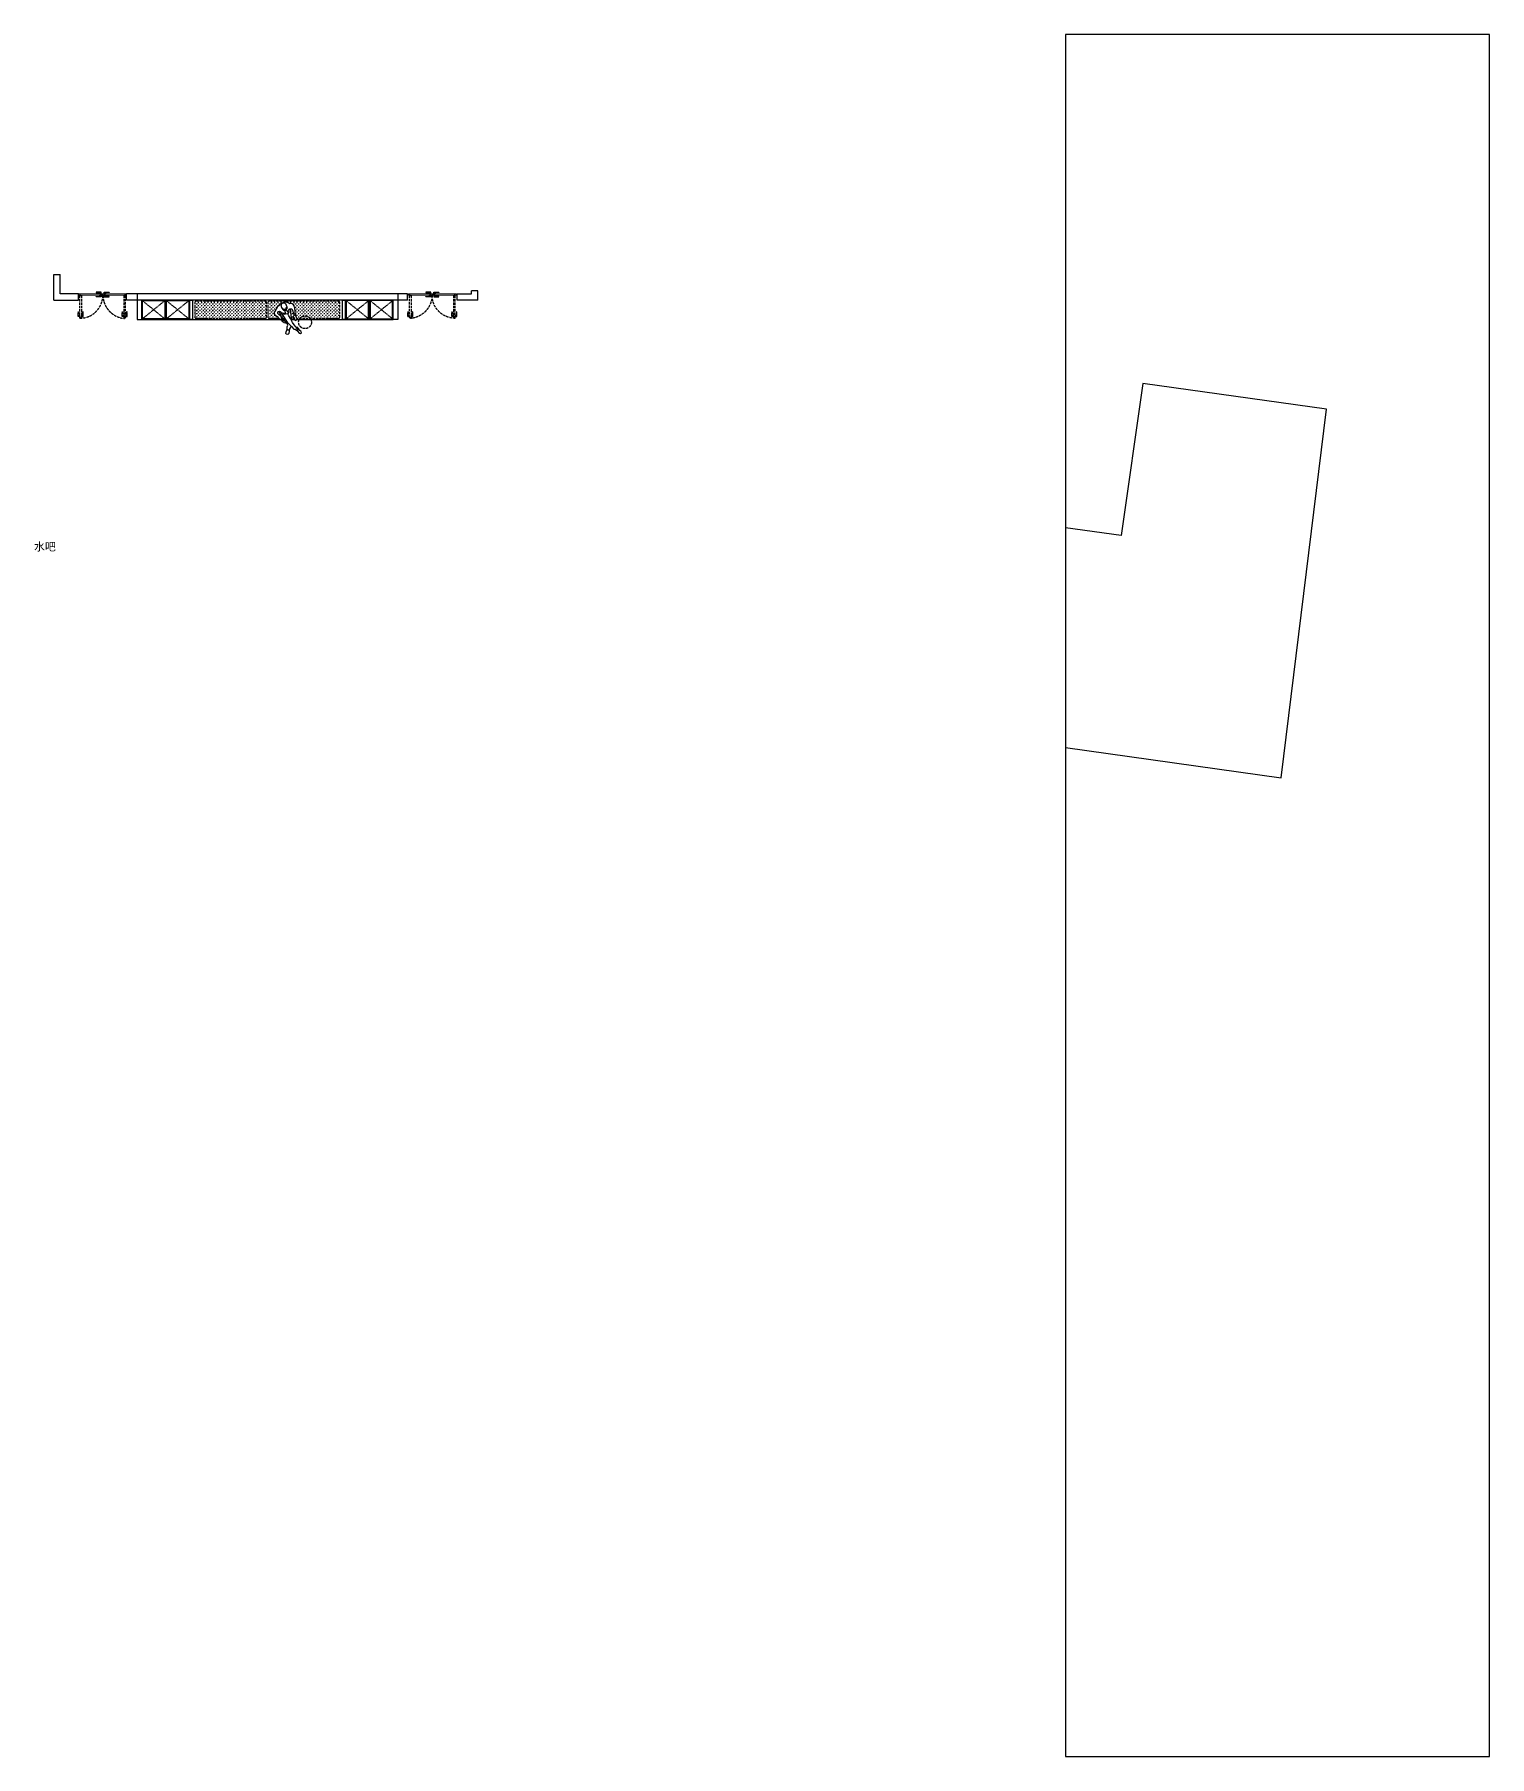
# Model space of a CAD drawing. Header units: millimetres. Extents: x 285006 to 3037698, y -2820855 to 192241.
# Drawn here: x 918697 to 964156, y -86666 to -32866 of the extents above; entities that cross this region are included whole.
import ezdxf
from ezdxf.enums import TextEntityAlignment as Align

# ---------------------------------------------------------------- set-up
doc = ezdxf.new("R2010")
doc.units = ezdxf.units.MM
doc.linetypes.add('DASH', pattern=[0.35, 0.25, -0.1])
for name, color, linetype in [('___', 4, 'Continuous'), ('BS-SHORT CABINET', 30, 'Continuous'), ('DOOR', 60, 'Continuous'), ('DOOR--02', 8, 'Continuous'), ('DS-FINISH', 20, 'Continuous'), ('FF-FIXT--02', 8, 'DASH'), ('FF-FURN', 51, 'Continuous'), ('FF-TEXT', 50, 'Continuous'), ('FF1-固定家具(落地、到顶)', 30, 'Continuous'), ('WALL', 255, 'Continuous')]:
    doc.layers.add(name, color=color, linetype=linetype)
doc.styles.add('DIA', font='')
doc.styles.get('DIA').set_extended_font_data('SimSun')

# ---------------------------------------------------------------- blocks, each defined once
blk = doc.blocks.new('*U477')
at = {"layer": 'DOOR', "linetype": 'Continuous', "lineweight": 0, "ltscale": 1000}
for points in [[(-758, 17), (-758, 50), (-1461, 50), (-1461, 50), (-1461, 50), (-1461, 50), (-1461, 50), (-1461, 50), (-1461, 50), (-1461, 50), (-1461, 50), (-1461, 50), (-1461, 50), (-1461, 50), (-1461, 50), (-1461, 50), (-1461, 50), (-1462, 50), (-1462, 18), (-1447, 18), (-1447, 0), (-1446, 0), (-1446, 0), (-1446, 0), (-1446, 0), (-742, 0), (-742, 17)], [(-755, 20), (-755, 50), (-39, 50), (-39, 50), (-39, 50), (-39, 50), (-39, 50), (-39, 50), (-39, 50), (-39, 50), (-39, 50), (-39, 50), (-39, 50), (-39, 50), (-39, 50), (-39, 50), (-39, 50), (-38, 50), (-38, 18), (-53, 18), (-53, 0), (-54, 0), (-54, 0), (-54, 0), (-54, 0), (-739, 0), (-739, 20), (-755, 20)]]:
    blk.add_lwpolyline(points, close=True, dxfattribs=at)
at = {"layer": 'DOOR--02', "linetype": 'DASH', "ltscale": 300}
for p, q in [((-1509, 676), (-1509, 562)), ((-1363, 676), (-1363, 562)), ((-136, 676), (-136, 562)), ((10, 676), (10, 562))]:
    blk.add_line(p, q, dxfattribs=at)
at = {"layer": 'DOOR--02'}
for p, q in [((-835, 98), (-949, 98)), ((-665, 98), (-551, 98)), ((-835, -48), (-949, -48)), ((-665, -48), (-551, -48))]:
    blk.add_line(p, q, dxfattribs=at)
at = {"layer": 'DOOR--02', "linetype": 'DASH', "ltscale": 300}
for points in [[(-1473, 677), (-1473, 712), (-1511, 712), (-1511, 669)], [(-1511, 712), (-1499, 702), (-1499, 676)], [(-1511, 676), (-1511, 562), (-1499, 562), (-1499, 676)], [(-1501, 676), (-1511, 676)], [(-1501, 676), (-1473, 676), (-1473, 676)], [(-1461, 676), (-1461, 727), (-1471, 726), (-1471, 676), (-1461, 676)], [(-1471, 710), (-1461, 710)], [(-1471, 693), (-1461, 693)], [(-1411, 676), (-1411, 727), (-1401, 726), (-1401, 676), (-1411, 676)], [(-1401, 710), (-1411, 710)], [(-1401, 693), (-1411, 693)], [(-1399, 677), (-1399, 712), (-1361, 712), (-1361, 669)], [(-1371, 676), (-1399, 676), (-1399, 676)], [(-1361, 712), (-1373, 702), (-1373, 676)], [(-1361, 676), (-1361, 562), (-1373, 562), (-1373, 676)], [(-1371, 676), (-1361, 676)], [(-100, 677), (-100, 712), (-138, 712), (-138, 669)], [(-138, 712), (-126, 702), (-126, 676)], [(-138, 676), (-138, 562), (-126, 562), (-126, 676)], [(-128, 676), (-138, 676)], [(-128, 676), (-100, 676), (-100, 676)], [(-88, 676), (-88, 727), (-98, 726), (-98, 676), (-88, 676)], [(-98, 710), (-88, 710)], [(-98, 693), (-88, 693)], [(-38, 676), (-38, 727), (-28, 726), (-28, 676), (-38, 676)], [(-28, 710), (-38, 710)], [(-28, 693), (-38, 693)], [(-26, 677), (-26, 712), (12, 712), (12, 669)], [(2, 676), (-26, 676), (-26, 676)], [(12, 712), (0, 702), (0, 676)], [(12, 676), (12, 562), (0, 562), (0, 676)], [(2, 676), (12, 676)]]:
    blk.add_lwpolyline(points, dxfattribs=at)
for points in [[(-1473, 711), (-1473, 677), (-1471, 677), (-1471, 711)], [(-1428, 755), (-1461, 755), (-1461, 51), (-1461, 51), (-1461, 51), (-1461, 51), (-1461, 51), (-1461, 51), (-1461, 51), (-1461, 51), (-1461, 51), (-1461, 51), (-1461, 51), (-1461, 51), (-1461, 51), (-1461, 51), (-1461, 51), (-1461, 50), (-1429, 50), (-1429, 65), (-1411, 65), (-1411, 66), (-1411, 66), (-1411, 66), (-1411, 66), (-1411, 770), (-1428, 770)], [(-1399, 711), (-1399, 677), (-1401, 677), (-1401, 711)], [(-100, 711), (-100, 677), (-98, 677), (-98, 711)], [(-68, 766), (-38, 766), (-38, 51), (-38, 51), (-38, 51), (-38, 51), (-38, 51), (-38, 51), (-38, 51), (-38, 51), (-38, 51), (-38, 51), (-38, 51), (-38, 51), (-38, 51), (-38, 51), (-38, 51), (-38, 50), (-70, 50), (-70, 65), (-88, 65), (-88, 66), (-88, 66), (-88, 66), (-88, 66), (-88, 751), (-68, 751), (-68, 766)], [(-26, 711), (-26, 677), (-28, 677), (-28, 711)]]:
    blk.add_lwpolyline(points, close=True, dxfattribs=at)
at = {"layer": 'DOOR--02'}
for points in [[(-835, 100), (-949, 100), (-949, 88), (-835, 88)], [(-834, 62), (-800, 62), (-800, 100), (-843, 100)], [(-836, 50), (-785, 50), (-785, 60), (-836, 60), (-836, 50)], [(-835, 90), (-835, 100)], [(-800, 100), (-809, 88), (-835, 88)], [(-835, 90), (-835, 62), (-835, 62)], [(-819, 60), (-819, 50)], [(-802, 60), (-802, 50)], [(-664, 50), (-715, 50), (-715, 60), (-664, 60), (-664, 50)], [(-666, 62), (-700, 62), (-700, 100), (-657, 100)], [(-700, 100), (-691, 88), (-665, 88)], [(-698, 60), (-698, 50)], [(-681, 60), (-681, 50)], [(-665, 100), (-551, 100), (-551, 88), (-665, 88)], [(-665, 90), (-665, 100)], [(-665, 90), (-665, 62), (-665, 62)], [(-835, -50), (-949, -50), (-949, -38), (-835, -38)], [(-834, -12), (-800, -12), (-800, -50), (-843, -50)], [(-836, 0), (-785, 0), (-785, -10), (-836, -10), (-836, 0)], [(-835, -40), (-835, -12), (-835, -12)], [(-800, -50), (-809, -38), (-835, -38)], [(-835, -40), (-835, -50)], [(-819, -10), (-819, 0)], [(-802, -10), (-802, 0)], [(-664, 0), (-715, 0), (-715, -10), (-664, -10), (-664, 0)], [(-666, -12), (-700, -12), (-700, -50), (-657, -50)], [(-700, -50), (-691, -38), (-665, -38)], [(-698, -10), (-698, 0)], [(-681, -10), (-681, 0)], [(-665, -40), (-665, -12), (-665, -12)], [(-665, -50), (-551, -50), (-551, -38), (-665, -38)], [(-665, -40), (-665, -50)]]:
    blk.add_lwpolyline(points, dxfattribs=at)
for points in [[(-800, 62), (-835, 62), (-835, 60), (-800, 60)], [(-700, 62), (-665, 62), (-665, 60), (-700, 60)], [(-800, -12), (-835, -12), (-835, -10), (-800, -10)], [(-700, -12), (-665, -12), (-665, -10), (-700, -10)]]:
    blk.add_lwpolyline(points, close=True, dxfattribs=at)
at = {"layer": 'DOOR--02', "linetype": 'DASH', "ltscale": 300}
for centre, radius, start, end in [((-1494, 38), 736, 0.9237, 83.5121), ((-39, 50), 716, 89.9199, 182.4029)]:
    blk.add_arc(centre, radius, start, end, dxfattribs=at)
at = {"layer": 'DS-FINISH', "linetype": 'Continuous', "lineweight": 0, "ltscale": 1000}
for points in [[(-1500, 50), (-1465, 50), (-1465, 15), (-1450, 15), (-1450, 0), (-1500, 0), (-1500, 50)], [(-35, 50), (0, 50), (0, 0), (-50, 0), (-50, 15), (-35, 15), (-35, 50), (0, 50)]]:
    blk.add_lwpolyline(points, dxfattribs=at)
blk = doc.blocks.new('*U525')
at = {"layer": 'FF1-固定家具(落地、到顶)', "color": 55, "linetype": 'DASH', "ltscale": 100}
for p, q in [((15, 585), (719, 15)), ((15, 15), (719, 585)), ((735, 0), (735, 600))]:
    blk.add_line(p, q, dxfattribs=at)
at = {"layer": 'FF1-固定家具(落地、到顶)'}
blk.add_lwpolyline([(0, 600), (735, 600), (735, 0), (0, 0)], close=True, dxfattribs=at)
at = {"layer": 'FF1-固定家具(落地、到顶)', "color": 55, "linetype": 'DASH', "ltscale": 100}
blk.add_lwpolyline([(15, 585), (719, 585), (719, 15), (15, 15)], close=True, dxfattribs=at)
blk = doc.blocks.new('A$C2ABA4370')
at = {"color": 8}
blk.add_wipeout([(671, 1032), (702, 979), (717, 925), (736, 785), (733, 736), (758, 678), (749, 668), (777, 596), (798, 536), (780, 523), (776, 513), (764, 505), (757, 489), (752, 482), (736, 501), (723, 496), (698, 596), (689, 592), (675, 557), (667, 557), (662, 570), (664, 632), (693, 658), (680, 676), (650, 806), (621, 897), (590, 896), (575, 874), (600, 565), (610, 492), (640, 423), (736, 287), (774, 242), (796, 252), (829, 237), (860, 203), (855, 190), (889, 146), (928, 122), (943, 94), (949, 57), (914, 40), (870, 51), (822, 107), (804, 136), (749, 171), (686, 183), (603, 283), (590, 295), (539, 199), (517, 34), (476, 0), (433, 8), (411, 41), (421, 90), (446, 149), (456, 182), (449, 198), (457, 272), (483, 329), (471, 350), (471, 416), (457, 431), (300, 666), (261, 726), (243, 760), (259, 772), (244, 777), (192, 807), (175, 801), (242, 619), (256, 596), (258, 579), (279, 567), (297, 550), (287, 536), (303, 524), (322, 505), (330, 493), (349, 472), (393, 438), (418, 423), (406, 420), (430, 407), (427, 397), (353, 421), (283, 465), (251, 509), (239, 507), (207, 533), (166, 560), (103, 626), (18, 700), (0, 748), (12, 788), (67, 880), (121, 959), (172, 1013), (224, 1057), (275, 1086), (366, 1120), (421, 1120), (485, 1103), (551, 1071), (592, 1075), (623, 1064)], dxfattribs=at)
for p, q in [((12, 788), (0, 748)), ((0, 748), (18, 700)), ((67, 880), (12, 788)), ((18, 700), (103, 626)), ((121, 959), (67, 880)), ((103, 626), (166, 560)), ((172, 1013), (121, 959)), ((126, 731), (133, 771)), ((167, 698), (126, 731)), ((133, 771), (159, 796)), ((159, 796), (192, 807)), ((232, 634), (167, 698)), ((224, 1057), (172, 1013)), ((175, 801), (242, 619)), ((192, 807), (244, 777)), ((275, 1086), (224, 1057)), ((256, 596), (232, 634)), ((261, 1062), (240, 1032)), ((240, 1032), (244, 991)), ((248, 977), (243, 975)), ((243, 975), (260, 942)), ((259, 772), (243, 760)), ((243, 760), (261, 726)), ((244, 991), (248, 977)), ((244, 777), (259, 772)), ((260, 942), (279, 905)), ((299, 1086), (261, 1062)), ((263, 753), (261, 763)), ((261, 726), (300, 666)), ((295, 738), (263, 753)), ((366, 1120), (275, 1086)), ((279, 905), (304, 871)), ((343, 726), (295, 738)), ((337, 1095), (299, 1086)), ((322, 877), (300, 888)), ((300, 666), (457, 431)), ((304, 871), (326, 851)), ((370, 701), (321, 704)), ((356, 872), (322, 877)), ((326, 851), (353, 845)), ((376, 1090), (337, 1095)), ((364, 854), (342, 855)), ((387, 746), (343, 726)), ((353, 845), (379, 850)), ((390, 880), (356, 872)), ((421, 1120), (366, 1120)), ((390, 720), (370, 701)), ((401, 1069), (376, 1090)), ((379, 850), (399, 836)), ((395, 728), (382, 838)), ((411, 893), (390, 880)), ((407, 706), (395, 728)), ((399, 836), (409, 842)), ((414, 1051), (401, 1069)), ((469, 722), (407, 706)), ((409, 842), (410, 866)), ((410, 866), (432, 881)), ((424, 912), (411, 893)), ((436, 895), (411, 875)), ((424, 1047), (414, 1051)), ((437, 918), (416, 945)), ((416, 945), (424, 912)), ((485, 1103), (421, 1120)), ((421, 869), (444, 828)), ((431, 1013), (424, 1047)), ((452, 954), (431, 1013)), ((432, 881), (450, 908)), ((450, 939), (437, 918)), ((444, 828), (473, 793)), ((450, 908), (452, 954)), ((499, 770), (469, 722)), ((473, 793), (487, 791)), ((512, 646), (473, 719)), ((504, 838), (480, 807)), ((482, 747), (515, 750)), ((551, 1071), (485, 1103)), ((487, 791), (499, 770)), ((503, 777), (521, 793)), ((513, 871), (504, 838)), ((566, 558), (512, 646)), ((535, 876), (513, 871)), ((521, 793), (532, 816)), ((570, 880), (535, 876)), ((592, 1075), (551, 1071)), ((575, 874), (590, 896)), ((600, 565), (575, 874)), ((590, 896), (621, 897)), ((623, 1064), (592, 1075)), ((621, 897), (650, 806)), ((671, 1032), (623, 1064)), ((650, 806), (680, 676)), ((664, 632), (662, 570)), ((693, 658), (664, 632)), ((702, 979), (671, 1032)), ((680, 676), (693, 658)), ((690, 676), (708, 689)), ((717, 925), (702, 979)), ((708, 689), (750, 682)), ((736, 785), (717, 925)), ((733, 736), (736, 785)), ((758, 678), (733, 736)), ((749, 668), (758, 678)), ((777, 596), (749, 668)), ((166, 560), (207, 533)), ((207, 533), (239, 507)), ((239, 507), (251, 509)), ((246, 534), (260, 550)), ((247, 513), (246, 534)), ((251, 509), (283, 465)), ((258, 579), (256, 596)), ((279, 567), (258, 579)), ((260, 550), (283, 552)), ((297, 550), (279, 567)), ((297, 496), (279, 496)), ((283, 465), (353, 421)), ((287, 536), (297, 550)), ((303, 524), (287, 536)), ((314, 485), (297, 496)), ((322, 505), (303, 524)), ((325, 480), (314, 485)), ((330, 493), (322, 505)), ((329, 489), (325, 480)), ((349, 472), (330, 493)), ((393, 438), (349, 472)), ((353, 421), (427, 397)), ((418, 423), (393, 438)), ((406, 420), (418, 423)), ((430, 407), (406, 420)), ((411, 41), (421, 90)), ((433, 8), (411, 41)), ((421, 90), (446, 149)), ((427, 397), (430, 407)), ((476, 0), (433, 8)), ((446, 149), (456, 182)), ((449, 198), (457, 272)), ((466, 160), (449, 198)), ((457, 431), (533, 353)), ((457, 272), (483, 329)), ((485, 152), (466, 160)), ((471, 350), (471, 416)), ((483, 329), (471, 350)), ((517, 34), (476, 0)), ((513, 154), (485, 152)), ((537, 196), (513, 154)), ((539, 199), (517, 34)), ((533, 353), (603, 283)), ((590, 295), (537, 196)), ((610, 487), (566, 558)), ((610, 492), (600, 565)), ((603, 283), (686, 183)), ((640, 423), (610, 492)), ((736, 287), (640, 423)), ((662, 570), (667, 557)), ((667, 557), (675, 557)), ((675, 557), (689, 592)), ((686, 183), (749, 171)), ((689, 592), (698, 596)), ((698, 596), (723, 496)), ((723, 496), (736, 501)), ((736, 501), (752, 482)), ((774, 242), (736, 287)), ((749, 171), (804, 136)), ((752, 482), (757, 489)), ((757, 489), (764, 505)), ((763, 182), (774, 211)), ((764, 505), (776, 513)), ((774, 211), (772, 234)), ((796, 252), (774, 242)), ((776, 513), (780, 523)), ((798, 536), (777, 596)), ((780, 523), (798, 536)), ((811, 205), (793, 216)), ((829, 237), (796, 252)), ((804, 136), (822, 107)), ((822, 186), (811, 205)), ((811, 126), (825, 156)), ((825, 156), (822, 186)), ((822, 107), (870, 51)), ((860, 203), (829, 237)), ((855, 190), (860, 203)), ((889, 146), (855, 190)), ((870, 51), (913, 40)), ((928, 122), (889, 146)), ((914, 40), (949, 57)), ((943, 94), (928, 122)), ((949, 57), (943, 94))]:
    blk.add_line(p, q, dxfattribs=at)
blk = doc.blocks.new('*U510')
at = {"layer": 'FF1-固定家具(落地、到顶)', "color": 55, "linetype": 'DASH', "ltscale": 100}
for p, q in [((15, 585), (719, 15)), ((15, 15), (719, 585)), ((735, 0), (735, 600))]:
    blk.add_line(p, q, dxfattribs=at)
at = {"layer": 'FF1-固定家具(落地、到顶)'}
blk.add_lwpolyline([(0, 600), (735, 600), (735, 0), (0, 0)], close=True, dxfattribs=at)
at = {"layer": 'FF1-固定家具(落地、到顶)', "color": 55, "linetype": 'DASH', "ltscale": 100}
blk.add_lwpolyline([(15, 585), (719, 585), (719, 15), (15, 15)], close=True, dxfattribs=at)
blk = doc.blocks.new('*U511')
at = {"layer": 'FF1-固定家具(落地、到顶)', "color": 55, "linetype": 'DASH', "ltscale": 100}
for p, q in [((15, 585), (719, 15)), ((15, 15), (719, 585)), ((735, 0), (735, 600))]:
    blk.add_line(p, q, dxfattribs=at)
at = {"layer": 'FF1-固定家具(落地、到顶)'}
blk.add_lwpolyline([(0, 600), (735, 600), (735, 0), (0, 0)], close=True, dxfattribs=at)
at = {"layer": 'FF1-固定家具(落地、到顶)', "color": 55, "linetype": 'DASH', "ltscale": 100}
blk.add_lwpolyline([(15, 585), (719, 585), (719, 15), (15, 15)], close=True, dxfattribs=at)
blk = doc.blocks.new('*U512')
at = {"layer": 'FF1-固定家具(落地、到顶)', "color": 55, "linetype": 'DASH', "ltscale": 100}
for p, q in [((15, 585), (719, 15)), ((15, 15), (719, 585)), ((735, 0), (735, 600))]:
    blk.add_line(p, q, dxfattribs=at)
at = {"layer": 'FF1-固定家具(落地、到顶)'}
blk.add_lwpolyline([(0, 600), (735, 600), (735, 0), (0, 0)], close=True, dxfattribs=at)
at = {"layer": 'FF1-固定家具(落地、到顶)', "color": 55, "linetype": 'DASH', "ltscale": 100}
blk.add_lwpolyline([(15, 585), (719, 585), (719, 15), (15, 15)], close=True, dxfattribs=at)

msp = doc.modelspace()

# ---------------------------------------------------------------- hatches: boundary and pattern name
at = {"layer": 'FF-FIXT--02'}
h = msp.add_hatch(dxfattribs=at)
h.set_pattern_fill('CROSS', color=256, scale=200, angle=-90, style=0)
h.set_pattern_definition([(270, (694965.42, 822626.2), (50, -50), [25, -75]), (360, (694952.92, 822613.7), (50, 50), [25, -75])])
edge = h.paths.add_edge_path()
edge.add_line((923751, -41187.4), (925911, -41187.4))
edge.add_arc((925911, -41217.4), 30, 0, 90, ccw=False)
edge.add_line((925941, -41217.4), (925941, -41717.4))
edge.add_arc((925911, -41717.4), 30, -90, 0, ccw=False)
edge.add_line((925911, -41747.4), (923751, -41747.4))
edge.add_arc((923751, -41717.4), 30, 180, 270, ccw=False)
edge.add_line((923721, -41717.4), (923721, -41217.4))
edge.add_arc((923751, -41217.4), 30, 90, 180, ccw=False)
h = msp.add_hatch(dxfattribs=at)
h.set_pattern_fill('CROSS', color=256, scale=200, angle=-90, style=0)
h.set_pattern_definition([(270, (697348.28, 822626.2), (50, -50), [25, -75]), (360, (697335.78, 822613.7), (50, 50), [25, -75])])
edge = h.paths.add_edge_path()
edge.add_line((926033.9, -41187.4), (928193.9, -41187.4))
edge.add_arc((928193.9, -41217.4), 30, 0, 90, ccw=False)
edge.add_line((928223.9, -41217.4), (928223.9, -41717.4))
edge.add_arc((928193.9, -41717.4), 30, -90, 0, ccw=False)
edge.add_line((928193.9, -41747.4), (926033.9, -41747.4))
edge.add_arc((926033.9, -41717.4), 30, 180, 270, ccw=False)
edge.add_line((926003.9, -41717.4), (926003.9, -41217.4))
edge.add_arc((926033.9, -41217.4), 30, 90, 180, ccw=False)

# ---------------------------------------------------------------- linework, layer by layer
at = {"layer": '___', "elevation": 0}
msp.add_lwpolyline([(950905.2, -86666.3), (964155.8, -86666.3), (964155.8, -32866.5), (950905.2, -32866.5)], close=True, dxfattribs=at)
msp.add_lwpolyline([(950905.4, -55142.9), (957646.7, -56090.4), (959063.2, -44575.5), (953320, -43768.2), (953319.6, -43768.2), (952651.5, -48521.5), (950905.5, -48276.1), (950905.8, -55142.9)], dxfattribs=at)
at = {"layer": 'BS-SHORT CABINET', "elevation": 0}
msp.add_lwpolyline([(922053.1, -41766.9), (929903.1, -41766.9), (929903.1, -41167), (922053.1, -41167)], close=True, dxfattribs=at)
for points in [[(923537.7, -41766.9), (923537.7, -41167), (923637.7, -41167), (923637.7, -41766.9), (923537.7, -41766.9)], [(928418.5, -41167), (928418.5, -41766.9), (928318.5, -41766.9), (928318.5, -41166.9), (928418.5, -41166.9)]]:
    msp.add_lwpolyline(points, dxfattribs=at)
at = {"layer": 'FF-FURN', "linetype": 'DASH', "ltscale": 300, "elevation": 0}
for points in [[(923751, -41187.4), (925911, -41187.4, -0.4142136), (925941, -41217.4), (925941, -41717.4, -0.4142136), (925911, -41747.4), (923751, -41747.4, -0.4142136), (923721, -41717.4), (923721, -41217.4, -0.4142136)], [(926033.9, -41187.4), (928193.9, -41187.4, -0.4142136), (928223.9, -41217.4), (928223.9, -41717.4, -0.4142136), (928193.9, -41747.4), (926033.9, -41747.4, -0.4142136), (926003.9, -41717.4), (926003.9, -41217.4, -0.4142136)]]:
    msp.add_lwpolyline(points, format="xyb", close=True, dxfattribs=at)
at = {"layer": 'FF-FURN', "linetype": 'DASH', "ltscale": 300}
msp.add_circle((927150.6, -41858), 200, dxfattribs=at)
at = {"layer": 'WALL'}
for p, q in [((930353.1, -40967, 0), (921578.1, -40966.9, 0)), ((930353.1, -41167, 0), (921578.1, -41166.9, 0))]:
    msp.add_line(p, q, dxfattribs=at)
at = {"layer": 'WALL', "elevation": 0}
for points in [[(919303.1, -41166.8), (919303.1, -40367)], [(919303.1, -41166.8), (920078.1, -41166.8), (920078.1, -40966.8), (919503.1, -40966.8), (919503.1, -40367)], [(919303.3, -40367), (919503.1, -40367)], [(932553.1, -41167), (931903.1, -41167), (931903.1, -40967), (932353.1, -40967), (932353.1, -40876)], [(932553.1, -40876), (932353.1, -40876)], [(932553.1, -41167), (932553.1, -40876)], [(921578.1, -41166.9), (921578.1, -40966.9)], [(921903.1, -40966.9), (921903.1, -41766.9), (922053.1, -41766.9), (922053.1, -41166.9)], [(930053.1, -40966.9), (930053.1, -41766.9), (929903.1, -41766.9), (929903.1, -41166.9)], [(930353.1, -41167), (930353.1, -40967)]]:
    msp.add_lwpolyline(points, dxfattribs=at)

# ---------------------------------------------------------------- block references
for name, p in [('*U510', (922053.1, -41766.9, 0)), ('*U525', (922803.1, -41766.9, 0))]:
    msp.add_blockref(name, p)
at = {"xscale": -1}
for name, p in [('*U511', (929153.1, -41766.9, 0)), ('*U512', (929903.1, -41766.9, 0))]:
    msp.add_blockref(name, p, dxfattribs=at)
at = {"layer": 'DS-FINISH', "rotation": 180}
msp.add_blockref('*U477', (920078.1, -40966.8, 0), dxfattribs=at)
at = {"layer": 'DS-FINISH', "xscale": -1, "rotation": 180}
msp.add_blockref('*U477', (931878.1, -40966.8, 0), dxfattribs=at)

# ---------------------------------------------------------------- texts
at = {"layer": 'FF-TEXT', "color": 50, "style": 'DIA'}
msp.add_text('水吧', height=250, rotation=359.91517, dxfattribs=at).set_placement((919025, -48867.9), align=Align.MIDDLE_CENTER)

# ---------------------------------------------------------------- next in the draw order: block references
at = {"color": 8, "xscale": 0.9, "yscale": 0.9, "zscale": 0.9}
msp.add_blockref('A$C2ABA4370', (926183.5, -42241.9), dxfattribs=at)

doc.saveas('drawing.dxf')
